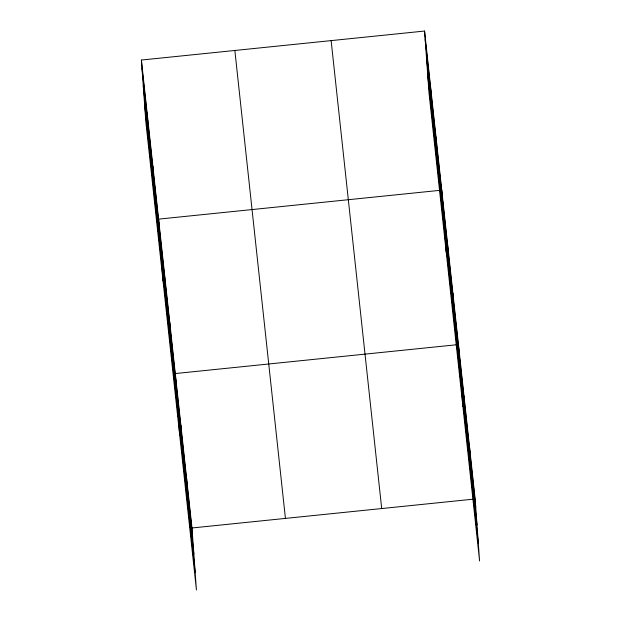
<?xml version="1.0" encoding="UTF-8"?>
<svg xmlns="http://www.w3.org/2000/svg" width="621" height="621" viewBox="0 0 621 621"><rect width="100%" height="100%" fill="white"/><g stroke="black" fill="none" stroke-linecap="round" stroke-linejoin="round"><path stroke-width="0.93" d="M141.409 60.035L191.982 527.974L196.43 589.95L145.857 122.019L141.409 60.035L424.57 31.05L475.143 498.981L479.591 560.965L429.018 93.026L424.57 31.05M456.551 344.764L175.293 373.555L179.741 435.531M191.982 527.974L473.241 499.175M425.168 39.371L475.74 507.303M426.441 57.078L477.013 525.009M427.745 75.32L478.317 543.251M331.133 40.613L381.705 508.552M234.854 50.472L285.427 518.403M142.007 68.357L192.58 536.288M143.28 86.063L193.853 554.002M144.584 104.312L195.157 572.244M469.585 447.508L470.182 455.83M464.019 396.035L464.617 404.356M458.453 344.562L462.901 406.545M452.895 293.096L453.493 301.41M447.33 241.623L447.927 249.937M446.212 252.126L441.764 190.15L158.603 219.135L163.051 281.111M436.035 137.117L436.633 145.43M430.306 84.083L430.904 92.405M186.424 476.501L187.022 484.815M180.858 425.028L181.456 433.342M169.735 322.082L170.333 330.403M164.169 270.609L164.767 278.93M152.875 166.102L153.472 174.423M147.146 113.069L147.736 121.39"/></g></svg>
